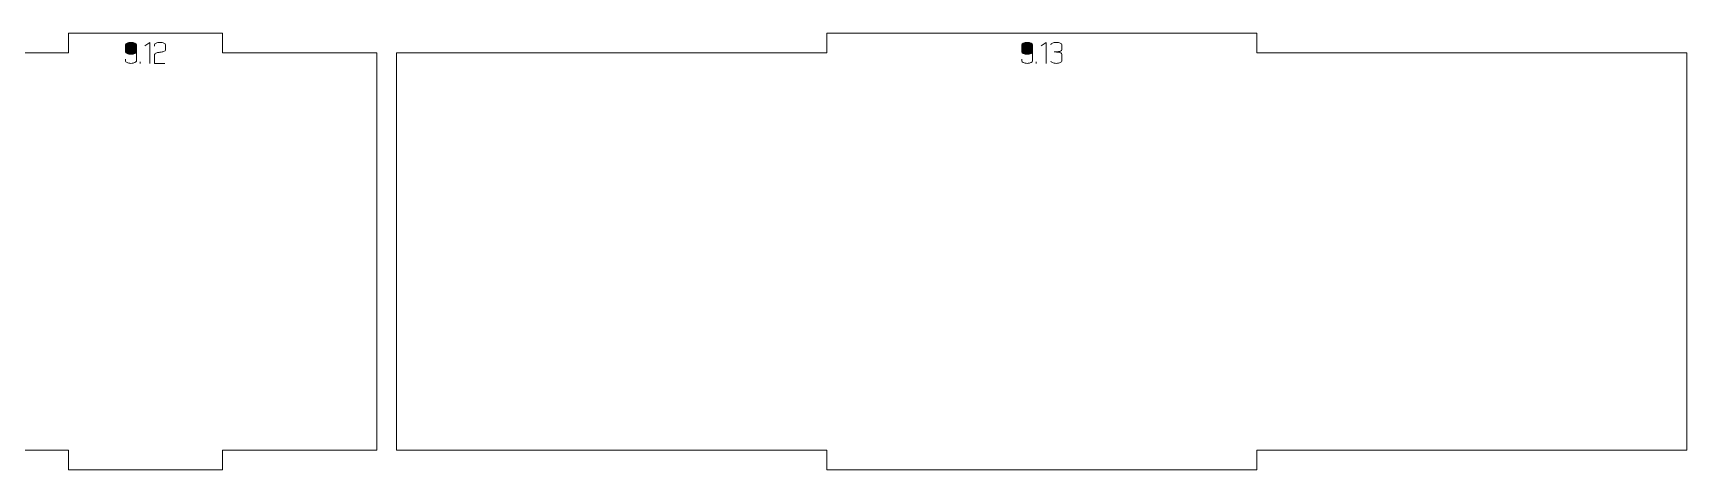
# Model space of a CAD drawing. Header units: centimetres. Extents: x -158 to 228, y -202 to 254.
# Drawn here: x 137.96 to 162.95, y -171.81 to -165.21 of the extents above; entities that cross this region are included whole.
import ezdxf

# ---------------------------------------------------------------- set-up
doc = ezdxf.new("R2010")
doc.units = ezdxf.units.CM
doc.header["$MEASUREMENT"] = 0
doc.layers.add('Capa 1', color=7, linetype='Continuous')

msp = doc.modelspace()

# ---------------------------------------------------------------- hatches: boundary and pattern name
at = {"layer": 'Capa 1', "true_color": 0x3e4095}
h = msp.add_hatch(color=175, dxfattribs=at)
edge = h.paths.add_edge_path()
edge.add_spline(control_points=[(139.35476, -165.49039), (139.35476, -165.50017), (139.36263, -165.5085), (139.37838, -165.51538), (139.39412, -165.52226), (139.41377, -165.5257), (139.43731, -165.5257), (139.46055, -165.52631), (139.48011, -165.52348), (139.49601, -165.51722), (139.51191, -165.51095), (139.51986, -165.502), (139.51986, -165.49039), (139.51986, -165.49039), (139.51986, -165.38307), (139.51986, -165.38307), (139.51986, -165.37329), (139.51199, -165.36496), (139.49624, -165.35808), (139.4805, -165.3512), (139.46085, -165.34776), (139.43731, -165.34776), (139.41377, -165.34776), (139.39412, -165.3512), (139.37838, -165.35808), (139.36263, -165.36496), (139.35476, -165.37329), (139.35476, -165.38307), (139.35476, -165.38307), (139.35476, -165.49039), (139.35476, -165.49039)], knot_values=[0, 0, 0, 0, 0.1, 0.1, 0.1, 0.2, 0.2, 0.2, 0.3, 0.3, 0.3, 0.4, 0.4, 0.4, 0.5, 0.5, 0.5, 0.6, 0.6, 0.6, 0.7, 0.7, 0.7, 0.8, 0.8, 0.8, 0.9, 0.9, 0.9, 1, 1, 1, 1], degree=3, periodic=1)
h = msp.add_hatch(color=175, dxfattribs=at)
edge = h.paths.add_edge_path()
edge.add_spline(control_points=[(139.43731, -165.6642), (139.41377, -165.6642), (139.39412, -165.66076), (139.37838, -165.65388), (139.36263, -165.647), (139.35476, -165.63867), (139.35476, -165.62889), (139.35476, -165.62889), (139.35476, -165.60366), (139.35476, -165.60366), (139.35476, -165.60366), (139.35476, -165.62889), (139.35476, -165.62889), (139.35476, -165.63867), (139.36263, -165.647), (139.37838, -165.65388), (139.39412, -165.66076), (139.41377, -165.6642), (139.43731, -165.6642), (139.46085, -165.6642), (139.4805, -165.66076), (139.49624, -165.65388), (139.51199, -165.647), (139.51986, -165.63867), (139.51986, -165.62889), (139.51986, -165.62889), (139.51986, -165.49039), (139.51986, -165.49039), (139.51986, -165.502), (139.51191, -165.51095), (139.49601, -165.51722), (139.48011, -165.52348), (139.46055, -165.52631), (139.43731, -165.5257), (139.41377, -165.5257), (139.39412, -165.52226), (139.37838, -165.51538), (139.36263, -165.5085), (139.35476, -165.50017), (139.35476, -165.49039), (139.35476, -165.49039), (139.35476, -165.38307), (139.35476, -165.38307), (139.35476, -165.37329), (139.36263, -165.36496), (139.37838, -165.35808), (139.39412, -165.3512), (139.41377, -165.34776), (139.43731, -165.34776), (139.46085, -165.34776), (139.4805, -165.3512), (139.49624, -165.35808), (139.51199, -165.36496), (139.51986, -165.37329), (139.51986, -165.38307), (139.51986, -165.38307), (139.51986, -165.49039), (139.51986, -165.49039), (139.51986, -165.49039), (139.51986, -165.62889), (139.51986, -165.62889), (139.51986, -165.63867), (139.51199, -165.647), (139.49624, -165.65388), (139.4805, -165.66076), (139.46085, -165.6642), (139.43731, -165.6642)], knot_values=[0, 0, 0, 0, 0.04545455, 0.04545455, 0.04545455, 0.09090909, 0.09090909, 0.09090909, 0.13636364, 0.13636364, 0.13636364, 0.18181818, 0.18181818, 0.18181818, 0.22727273, 0.22727273, 0.22727273, 0.27272727, 0.27272727, 0.27272727, 0.31818182, 0.31818182, 0.31818182, 0.36363636, 0.36363636, 0.36363636, 0.40909091, 0.40909091, 0.40909091, 0.45454545, 0.45454545, 0.45454545, 0.5, 0.5, 0.5, 0.54545455, 0.54545455, 0.54545455, 0.59090909, 0.59090909, 0.59090909, 0.63636364, 0.63636364, 0.63636364, 0.68181818, 0.68181818, 0.68181818, 0.72727273, 0.72727273, 0.72727273, 0.77272727, 0.77272727, 0.77272727, 0.81818182, 0.81818182, 0.81818182, 0.86363636, 0.86363636, 0.86363636, 0.90909091, 0.90909091, 0.90909091, 0.95454545, 0.95454545, 0.95454545, 1, 1, 1, 1], degree=3, periodic=1)
h = msp.add_hatch(color=175, dxfattribs=at)
edge = h.paths.add_edge_path()
edge.add_spline(control_points=[(139.7244, -165.3473), (139.7244, -165.3473), (139.64827, -165.40004), (139.64827, -165.40004), (139.64827, -165.40004), (139.7244, -165.3473), (139.7244, -165.3473), (139.7244, -165.3473), (139.7244, -165.6642), (139.7244, -165.6642), (139.7244, -165.6642), (139.7244, -165.3473), (139.7244, -165.3473)], knot_values=[0, 0, 0, 0, 0.25, 0.25, 0.25, 0.5, 0.5, 0.5, 0.75, 0.75, 0.75, 1, 1, 1, 1], degree=3, periodic=1)
h = msp.add_hatch(color=175, dxfattribs=at)
edge = h.paths.add_edge_path()
edge.add_spline(control_points=[(139.79457, -165.6642), (139.79457, -165.6642), (139.79457, -165.53166), (139.79457, -165.53166), (139.79549, -165.51974), (139.80634, -165.51057), (139.82713, -165.50415), (139.83569, -165.50353), (139.84387, -165.50254), (139.85167, -165.50116), (139.85946, -165.49979), (139.86734, -165.49834), (139.87529, -165.49681), (139.88996, -165.49436), (139.9012, -165.49237), (139.90899, -165.49085), (139.91679, -165.48932), (139.92436, -165.48733), (139.9317, -165.48488), (139.95065, -165.47785), (139.96013, -165.46883), (139.96013, -165.45783), (139.96013, -165.45783), (139.96013, -165.38307), (139.96013, -165.38307), (139.96013, -165.37329), (139.95226, -165.36496), (139.93651, -165.35808), (139.92077, -165.3512), (139.90112, -165.34776), (139.87758, -165.34776), (139.85404, -165.34776), (139.83439, -165.3512), (139.81865, -165.35808), (139.8029, -165.36496), (139.79503, -165.37329), (139.79503, -165.38307), (139.79503, -165.38307), (139.79503, -165.40554), (139.79503, -165.40554), (139.79503, -165.40554), (139.79503, -165.38307), (139.79503, -165.38307), (139.79503, -165.37329), (139.8029, -165.36496), (139.81865, -165.35808), (139.83439, -165.3512), (139.85404, -165.34776), (139.87758, -165.34776), (139.90112, -165.34776), (139.92077, -165.3512), (139.93651, -165.35808), (139.95226, -165.36496), (139.96013, -165.37329), (139.96013, -165.38307), (139.96013, -165.38307), (139.96013, -165.45783), (139.96013, -165.45783), (139.96013, -165.46883), (139.95065, -165.47785), (139.9317, -165.48488), (139.92436, -165.48733), (139.91679, -165.48932), (139.90899, -165.49085), (139.9012, -165.49237), (139.88996, -165.49436), (139.87529, -165.49681), (139.86734, -165.49834), (139.85946, -165.49979), (139.85167, -165.50116), (139.84387, -165.50254), (139.83569, -165.50353), (139.82713, -165.50415), (139.80634, -165.51057), (139.79549, -165.51974), (139.79457, -165.53166), (139.79457, -165.53166), (139.79457, -165.6642), (139.79457, -165.6642), (139.79457, -165.6642), (139.95142, -165.6642), (139.95142, -165.6642), (139.95142, -165.6642), (139.79457, -165.6642), (139.79457, -165.6642)], knot_values=[0, 0, 0, 0, 0.03571429, 0.03571429, 0.03571429, 0.07142857, 0.07142857, 0.07142857, 0.10714286, 0.10714286, 0.10714286, 0.14285714, 0.14285714, 0.14285714, 0.17857143, 0.17857143, 0.17857143, 0.21428571, 0.21428571, 0.21428571, 0.25, 0.25, 0.25, 0.28571429, 0.28571429, 0.28571429, 0.32142857, 0.32142857, 0.32142857, 0.35714286, 0.35714286, 0.35714286, 0.39285714, 0.39285714, 0.39285714, 0.42857143, 0.42857143, 0.42857143, 0.46428571, 0.46428571, 0.46428571, 0.5, 0.5, 0.5, 0.53571429, 0.53571429, 0.53571429, 0.57142857, 0.57142857, 0.57142857, 0.60714286, 0.60714286, 0.60714286, 0.64285714, 0.64285714, 0.64285714, 0.67857143, 0.67857143, 0.67857143, 0.71428571, 0.71428571, 0.71428571, 0.75, 0.75, 0.75, 0.78571429, 0.78571429, 0.78571429, 0.82142857, 0.82142857, 0.82142857, 0.85714286, 0.85714286, 0.85714286, 0.89285714, 0.89285714, 0.89285714, 0.92857143, 0.92857143, 0.92857143, 0.96428571, 0.96428571, 0.96428571, 1, 1, 1, 1], degree=3, periodic=1)
h = msp.add_hatch(color=175, dxfattribs=at)
edge = h.paths.add_edge_path()
edge.add_spline(control_points=[(152.89648, -165.49039), (152.89648, -165.50017), (152.90435, -165.5085), (152.9201, -165.51538), (152.93584, -165.52226), (152.95549, -165.5257), (152.97903, -165.5257), (153.00227, -165.52631), (153.02183, -165.52348), (153.03773, -165.51722), (153.05363, -165.51095), (153.06158, -165.502), (153.06158, -165.49039), (153.06158, -165.49039), (153.06158, -165.38307), (153.06158, -165.38307), (153.06158, -165.37329), (153.05371, -165.36496), (153.03796, -165.35808), (153.02222, -165.3512), (153.00257, -165.34776), (152.97903, -165.34776), (152.95549, -165.34776), (152.93584, -165.3512), (152.9201, -165.35808), (152.90435, -165.36496), (152.89648, -165.37329), (152.89648, -165.38307), (152.89648, -165.38307), (152.89648, -165.49039), (152.89648, -165.49039)], knot_values=[0, 0, 0, 0, 0.1, 0.1, 0.1, 0.2, 0.2, 0.2, 0.3, 0.3, 0.3, 0.4, 0.4, 0.4, 0.5, 0.5, 0.5, 0.6, 0.6, 0.6, 0.7, 0.7, 0.7, 0.8, 0.8, 0.8, 0.9, 0.9, 0.9, 1, 1, 1, 1], degree=3, periodic=1)
h = msp.add_hatch(color=175, dxfattribs=at)
edge = h.paths.add_edge_path()
edge.add_spline(control_points=[(152.97903, -165.6642), (152.95549, -165.6642), (152.93584, -165.66076), (152.9201, -165.65388), (152.90435, -165.647), (152.89648, -165.63867), (152.89648, -165.62889), (152.89648, -165.62889), (152.89648, -165.60366), (152.89648, -165.60366), (152.89648, -165.60366), (152.89648, -165.62889), (152.89648, -165.62889), (152.89648, -165.63867), (152.90435, -165.647), (152.9201, -165.65388), (152.93584, -165.66076), (152.95549, -165.6642), (152.97903, -165.6642), (153.00257, -165.6642), (153.02222, -165.66076), (153.03796, -165.65388), (153.05371, -165.647), (153.06158, -165.63867), (153.06158, -165.62889), (153.06158, -165.62889), (153.06158, -165.49039), (153.06158, -165.49039), (153.06158, -165.502), (153.05363, -165.51095), (153.03773, -165.51722), (153.02183, -165.52348), (153.00227, -165.52631), (152.97903, -165.5257), (152.95549, -165.5257), (152.93584, -165.52226), (152.9201, -165.51538), (152.90435, -165.5085), (152.89648, -165.50017), (152.89648, -165.49039), (152.89648, -165.49039), (152.89648, -165.38307), (152.89648, -165.38307), (152.89648, -165.37329), (152.90435, -165.36496), (152.9201, -165.35808), (152.93584, -165.3512), (152.95549, -165.34776), (152.97903, -165.34776), (153.00257, -165.34776), (153.02222, -165.3512), (153.03796, -165.35808), (153.05371, -165.36496), (153.06158, -165.37329), (153.06158, -165.38307), (153.06158, -165.38307), (153.06158, -165.49039), (153.06158, -165.49039), (153.06158, -165.49039), (153.06158, -165.62889), (153.06158, -165.62889), (153.06158, -165.63867), (153.05371, -165.647), (153.03796, -165.65388), (153.02222, -165.66076), (153.00257, -165.6642), (152.97903, -165.6642)], knot_values=[0, 0, 0, 0, 0.04545455, 0.04545455, 0.04545455, 0.09090909, 0.09090909, 0.09090909, 0.13636364, 0.13636364, 0.13636364, 0.18181818, 0.18181818, 0.18181818, 0.22727273, 0.22727273, 0.22727273, 0.27272727, 0.27272727, 0.27272727, 0.31818182, 0.31818182, 0.31818182, 0.36363636, 0.36363636, 0.36363636, 0.40909091, 0.40909091, 0.40909091, 0.45454545, 0.45454545, 0.45454545, 0.5, 0.5, 0.5, 0.54545455, 0.54545455, 0.54545455, 0.59090909, 0.59090909, 0.59090909, 0.63636364, 0.63636364, 0.63636364, 0.68181818, 0.68181818, 0.68181818, 0.72727273, 0.72727273, 0.72727273, 0.77272727, 0.77272727, 0.77272727, 0.81818182, 0.81818182, 0.81818182, 0.86363636, 0.86363636, 0.86363636, 0.90909091, 0.90909091, 0.90909091, 0.95454545, 0.95454545, 0.95454545, 1, 1, 1, 1], degree=3, periodic=1)
h = msp.add_hatch(color=175, dxfattribs=at)
edge = h.paths.add_edge_path()
edge.add_spline(control_points=[(153.26612, -165.3473), (153.26612, -165.3473), (153.18999, -165.40004), (153.18999, -165.40004), (153.18999, -165.40004), (153.26612, -165.3473), (153.26612, -165.3473), (153.26612, -165.3473), (153.26612, -165.6642), (153.26612, -165.6642), (153.26612, -165.6642), (153.26612, -165.3473), (153.26612, -165.3473)], knot_values=[0, 0, 0, 0, 0.25, 0.25, 0.25, 0.5, 0.5, 0.5, 0.75, 0.75, 0.75, 1, 1, 1, 1], degree=3, periodic=1)
h = msp.add_hatch(color=175, dxfattribs=at)
edge = h.paths.add_edge_path()
edge.add_spline(control_points=[(153.4193, -165.6642), (153.39576, -165.6642), (153.37611, -165.66076), (153.36037, -165.65388), (153.34462, -165.647), (153.33675, -165.63867), (153.33675, -165.62889), (153.33675, -165.63867), (153.34462, -165.647), (153.36037, -165.65388), (153.37611, -165.66076), (153.39576, -165.6642), (153.4193, -165.6642), (153.44284, -165.6642), (153.46249, -165.66076), (153.47823, -165.65388), (153.49398, -165.647), (153.50185, -165.63867), (153.50185, -165.62889), (153.50185, -165.62889), (153.50185, -165.5257), (153.50185, -165.5257), (153.50185, -165.51744), (153.49619, -165.51026), (153.48488, -165.50415), (153.47357, -165.49803), (153.4404, -165.4939), (153.38536, -165.49176), (153.44009, -165.4884), (153.47296, -165.48442), (153.48396, -165.47984), (153.49497, -165.47525), (153.50093, -165.46776), (153.50185, -165.45737), (153.50185, -165.45737), (153.50185, -165.38307), (153.50185, -165.38307), (153.50185, -165.37329), (153.49398, -165.36496), (153.47823, -165.35808), (153.46249, -165.3512), (153.44284, -165.34776), (153.4193, -165.34776), (153.39576, -165.34776), (153.37611, -165.3512), (153.36037, -165.35808), (153.34462, -165.36496), (153.33675, -165.37329), (153.33675, -165.38307), (153.33675, -165.37329), (153.34462, -165.36496), (153.36037, -165.35808), (153.37611, -165.3512), (153.39576, -165.34776), (153.4193, -165.34776), (153.44284, -165.34776), (153.46249, -165.3512), (153.47823, -165.35808), (153.49398, -165.36496), (153.50185, -165.37329), (153.50185, -165.38307), (153.50185, -165.38307), (153.50185, -165.45737), (153.50185, -165.45737), (153.50093, -165.46776), (153.49497, -165.47525), (153.48396, -165.47984), (153.47296, -165.48442), (153.44009, -165.4884), (153.38536, -165.49176), (153.4404, -165.4939), (153.47357, -165.49803), (153.48488, -165.50415), (153.49619, -165.51026), (153.50185, -165.51744), (153.50185, -165.5257), (153.50185, -165.5257), (153.50185, -165.62889), (153.50185, -165.62889), (153.50185, -165.63867), (153.49398, -165.647), (153.47823, -165.65388), (153.46249, -165.66076), (153.44284, -165.6642), (153.4193, -165.6642)], knot_values=[0, 0, 0, 0, 0.03571429, 0.03571429, 0.03571429, 0.07142857, 0.07142857, 0.07142857, 0.10714286, 0.10714286, 0.10714286, 0.14285714, 0.14285714, 0.14285714, 0.17857143, 0.17857143, 0.17857143, 0.21428571, 0.21428571, 0.21428571, 0.25, 0.25, 0.25, 0.28571429, 0.28571429, 0.28571429, 0.32142857, 0.32142857, 0.32142857, 0.35714286, 0.35714286, 0.35714286, 0.39285714, 0.39285714, 0.39285714, 0.42857143, 0.42857143, 0.42857143, 0.46428571, 0.46428571, 0.46428571, 0.5, 0.5, 0.5, 0.53571429, 0.53571429, 0.53571429, 0.57142857, 0.57142857, 0.57142857, 0.60714286, 0.60714286, 0.60714286, 0.64285714, 0.64285714, 0.64285714, 0.67857143, 0.67857143, 0.67857143, 0.71428571, 0.71428571, 0.71428571, 0.75, 0.75, 0.75, 0.78571429, 0.78571429, 0.78571429, 0.82142857, 0.82142857, 0.82142857, 0.85714286, 0.85714286, 0.85714286, 0.89285714, 0.89285714, 0.89285714, 0.92857143, 0.92857143, 0.92857143, 0.96428571, 0.96428571, 0.96428571, 1, 1, 1, 1], degree=3, periodic=1)
h = msp.add_hatch(color=175, dxfattribs=at)
edge = h.paths.add_edge_path()
edge.add_spline(control_points=[(139.57489, -165.6642), (139.57489, -165.6642), (139.57489, -165.64173), (139.57489, -165.64173), (139.57489, -165.64173), (139.57489, -165.6642), (139.57489, -165.6642)], knot_values=[0, 0, 0, 0, 0.5, 0.5, 0.5, 1, 1, 1, 1], degree=3, periodic=1)
h = msp.add_hatch(color=175, dxfattribs=at)
edge = h.paths.add_edge_path()
edge.add_spline(control_points=[(153.11661, -165.6642), (153.11661, -165.6642), (153.11661, -165.64173), (153.11661, -165.64173), (153.11661, -165.64173), (153.11661, -165.6642), (153.11661, -165.6642)], knot_values=[0, 0, 0, 0, 0.5, 0.5, 0.5, 1, 1, 1, 1], degree=3, periodic=1)

# ---------------------------------------------------------------- linework, layer by layer
at = {"layer": 'Capa 1', "color": 240, "lineweight": 20}
for points in [[(136.16306, -165.507), (136.16306, -165.507), (136.16306, -171.507), (136.16306, -171.507), (136.16306, -171.507), (138.49265, -171.507), (138.49265, -171.507), (138.49265, -171.507), (138.49265, -171.807), (138.49265, -171.807), (138.49265, -171.807), (140.82223, -171.807), (140.82223, -171.807), (140.82223, -171.807), (140.82223, -171.507), (140.82223, -171.507), (140.82223, -171.507), (143.15182, -171.507), (143.15182, -171.507), (143.15182, -171.507), (143.15182, -165.507), (143.15182, -165.507), (143.15182, -165.507), (140.82223, -165.507), (140.82223, -165.507), (140.82223, -165.507), (140.82223, -165.207), (140.82223, -165.207), (140.82223, -165.207), (138.49265, -165.207), (138.49265, -165.207), (138.49265, -165.207), (138.49265, -165.507), (138.49265, -165.507), (138.49265, -165.507), (136.16306, -165.507), (136.16306, -165.507)], [(143.45182, -165.507), (143.45182, -165.507), (143.45182, -171.507), (143.45182, -171.507), (143.45182, -171.507), (149.95004, -171.507), (149.95004, -171.507), (149.95004, -171.507), (149.95004, -171.807), (149.95004, -171.807), (149.95004, -171.807), (156.44827, -171.807), (156.44827, -171.807), (156.44827, -171.807), (156.44827, -171.507), (156.44827, -171.507), (156.44827, -171.507), (162.9465, -171.507), (162.9465, -171.507), (162.9465, -171.507), (162.9465, -165.507), (162.9465, -165.507), (162.9465, -165.507), (156.44827, -165.507), (156.44827, -165.507), (156.44827, -165.507), (156.44827, -165.207), (156.44827, -165.207), (156.44827, -165.207), (149.95004, -165.207), (149.95004, -165.207), (149.95004, -165.207), (149.95004, -165.507), (149.95004, -165.507), (149.95004, -165.507), (143.45182, -165.507), (143.45182, -165.507)]]:
    msp.add_open_spline(points, degree=3, knots=[0, 0, 0, 0, 0.08333333, 0.08333333, 0.08333333, 0.16666667, 0.16666667, 0.16666667, 0.25, 0.25, 0.25, 0.33333333, 0.33333333, 0.33333333, 0.41666667, 0.41666667, 0.41666667, 0.5, 0.5, 0.5, 0.58333333, 0.58333333, 0.58333333, 0.66666667, 0.66666667, 0.66666667, 0.75, 0.75, 0.75, 0.83333333, 0.83333333, 0.83333333, 0.91666667, 0.91666667, 0.91666667, 1, 1, 1, 1], dxfattribs=at)
at = {"layer": 'Capa 1', "color": 114, "lineweight": 9}
for points, knots in [([(139.35476, -165.49039), (139.35476, -165.50017), (139.36263, -165.5085), (139.37838, -165.51538), (139.39412, -165.52226), (139.41377, -165.5257), (139.43731, -165.5257), (139.46055, -165.52631), (139.48011, -165.52348), (139.49601, -165.51722), (139.51191, -165.51095), (139.51986, -165.502), (139.51986, -165.49039), (139.51986, -165.49039), (139.51986, -165.38307), (139.51986, -165.38307), (139.51986, -165.37329), (139.51199, -165.36496), (139.49624, -165.35808), (139.4805, -165.3512), (139.46085, -165.34776), (139.43731, -165.34776), (139.41377, -165.34776), (139.39412, -165.3512), (139.37838, -165.35808), (139.36263, -165.36496), (139.35476, -165.37329), (139.35476, -165.38307), (139.35476, -165.38307), (139.35476, -165.49039), (139.35476, -165.49039)], [0, 0, 0, 0, 0.1, 0.1, 0.1, 0.2, 0.2, 0.2, 0.3, 0.3, 0.3, 0.4, 0.4, 0.4, 0.5, 0.5, 0.5, 0.6, 0.6, 0.6, 0.7, 0.7, 0.7, 0.8, 0.8, 0.8, 0.9, 0.9, 0.9, 1, 1, 1, 1]), ([(139.43731, -165.6642), (139.41377, -165.6642), (139.39412, -165.66076), (139.37838, -165.65388), (139.36263, -165.647), (139.35476, -165.63867), (139.35476, -165.62889), (139.35476, -165.62889), (139.35476, -165.60366), (139.35476, -165.60366), (139.35476, -165.60366), (139.35476, -165.62889), (139.35476, -165.62889), (139.35476, -165.63867), (139.36263, -165.647), (139.37838, -165.65388), (139.39412, -165.66076), (139.41377, -165.6642), (139.43731, -165.6642), (139.46085, -165.6642), (139.4805, -165.66076), (139.49624, -165.65388), (139.51199, -165.647), (139.51986, -165.63867), (139.51986, -165.62889), (139.51986, -165.62889), (139.51986, -165.49039), (139.51986, -165.49039), (139.51986, -165.502), (139.51191, -165.51095), (139.49601, -165.51722), (139.48011, -165.52348), (139.46055, -165.52631), (139.43731, -165.5257), (139.41377, -165.5257), (139.39412, -165.52226), (139.37838, -165.51538), (139.36263, -165.5085), (139.35476, -165.50017), (139.35476, -165.49039), (139.35476, -165.49039), (139.35476, -165.38307), (139.35476, -165.38307), (139.35476, -165.37329), (139.36263, -165.36496), (139.37838, -165.35808), (139.39412, -165.3512), (139.41377, -165.34776), (139.43731, -165.34776), (139.46085, -165.34776), (139.4805, -165.3512), (139.49624, -165.35808), (139.51199, -165.36496), (139.51986, -165.37329), (139.51986, -165.38307), (139.51986, -165.38307), (139.51986, -165.49039), (139.51986, -165.49039), (139.51986, -165.49039), (139.51986, -165.62889), (139.51986, -165.62889), (139.51986, -165.63867), (139.51199, -165.647), (139.49624, -165.65388), (139.4805, -165.66076), (139.46085, -165.6642), (139.43731, -165.6642)], [0, 0, 0, 0, 0.04545455, 0.04545455, 0.04545455, 0.09090909, 0.09090909, 0.09090909, 0.13636364, 0.13636364, 0.13636364, 0.18181818, 0.18181818, 0.18181818, 0.22727273, 0.22727273, 0.22727273, 0.27272727, 0.27272727, 0.27272727, 0.31818182, 0.31818182, 0.31818182, 0.36363636, 0.36363636, 0.36363636, 0.40909091, 0.40909091, 0.40909091, 0.45454545, 0.45454545, 0.45454545, 0.5, 0.5, 0.5, 0.54545455, 0.54545455, 0.54545455, 0.59090909, 0.59090909, 0.59090909, 0.63636364, 0.63636364, 0.63636364, 0.68181818, 0.68181818, 0.68181818, 0.72727273, 0.72727273, 0.72727273, 0.77272727, 0.77272727, 0.77272727, 0.81818182, 0.81818182, 0.81818182, 0.86363636, 0.86363636, 0.86363636, 0.90909091, 0.90909091, 0.90909091, 0.95454545, 0.95454545, 0.95454545, 1, 1, 1, 1]), ([(139.7244, -165.3473), (139.7244, -165.3473), (139.64827, -165.40004), (139.64827, -165.40004), (139.64827, -165.40004), (139.7244, -165.3473), (139.7244, -165.3473), (139.7244, -165.3473), (139.7244, -165.6642), (139.7244, -165.6642), (139.7244, -165.6642), (139.7244, -165.3473), (139.7244, -165.3473)], [0, 0, 0, 0, 0.25, 0.25, 0.25, 0.5, 0.5, 0.5, 0.75, 0.75, 0.75, 1, 1, 1, 1]), ([(139.79457, -165.6642), (139.79457, -165.6642), (139.79457, -165.53166), (139.79457, -165.53166), (139.79549, -165.51974), (139.80634, -165.51057), (139.82713, -165.50415), (139.83569, -165.50353), (139.84387, -165.50254), (139.85167, -165.50116), (139.85946, -165.49979), (139.86734, -165.49834), (139.87529, -165.49681), (139.88996, -165.49436), (139.9012, -165.49237), (139.90899, -165.49085), (139.91679, -165.48932), (139.92436, -165.48733), (139.9317, -165.48488), (139.95065, -165.47785), (139.96013, -165.46883), (139.96013, -165.45783), (139.96013, -165.45783), (139.96013, -165.38307), (139.96013, -165.38307), (139.96013, -165.37329), (139.95226, -165.36496), (139.93651, -165.35808), (139.92077, -165.3512), (139.90112, -165.34776), (139.87758, -165.34776), (139.85404, -165.34776), (139.83439, -165.3512), (139.81865, -165.35808), (139.8029, -165.36496), (139.79503, -165.37329), (139.79503, -165.38307), (139.79503, -165.38307), (139.79503, -165.40554), (139.79503, -165.40554), (139.79503, -165.40554), (139.79503, -165.38307), (139.79503, -165.38307), (139.79503, -165.37329), (139.8029, -165.36496), (139.81865, -165.35808), (139.83439, -165.3512), (139.85404, -165.34776), (139.87758, -165.34776), (139.90112, -165.34776), (139.92077, -165.3512), (139.93651, -165.35808), (139.95226, -165.36496), (139.96013, -165.37329), (139.96013, -165.38307), (139.96013, -165.38307), (139.96013, -165.45783), (139.96013, -165.45783), (139.96013, -165.46883), (139.95065, -165.47785), (139.9317, -165.48488), (139.92436, -165.48733), (139.91679, -165.48932), (139.90899, -165.49085), (139.9012, -165.49237), (139.88996, -165.49436), (139.87529, -165.49681), (139.86734, -165.49834), (139.85946, -165.49979), (139.85167, -165.50116), (139.84387, -165.50254), (139.83569, -165.50353), (139.82713, -165.50415), (139.80634, -165.51057), (139.79549, -165.51974), (139.79457, -165.53166), (139.79457, -165.53166), (139.79457, -165.6642), (139.79457, -165.6642), (139.79457, -165.6642), (139.95142, -165.6642), (139.95142, -165.6642), (139.95142, -165.6642), (139.79457, -165.6642), (139.79457, -165.6642)], [0, 0, 0, 0, 0.03571429, 0.03571429, 0.03571429, 0.07142857, 0.07142857, 0.07142857, 0.10714286, 0.10714286, 0.10714286, 0.14285714, 0.14285714, 0.14285714, 0.17857143, 0.17857143, 0.17857143, 0.21428571, 0.21428571, 0.21428571, 0.25, 0.25, 0.25, 0.28571429, 0.28571429, 0.28571429, 0.32142857, 0.32142857, 0.32142857, 0.35714286, 0.35714286, 0.35714286, 0.39285714, 0.39285714, 0.39285714, 0.42857143, 0.42857143, 0.42857143, 0.46428571, 0.46428571, 0.46428571, 0.5, 0.5, 0.5, 0.53571429, 0.53571429, 0.53571429, 0.57142857, 0.57142857, 0.57142857, 0.60714286, 0.60714286, 0.60714286, 0.64285714, 0.64285714, 0.64285714, 0.67857143, 0.67857143, 0.67857143, 0.71428571, 0.71428571, 0.71428571, 0.75, 0.75, 0.75, 0.78571429, 0.78571429, 0.78571429, 0.82142857, 0.82142857, 0.82142857, 0.85714286, 0.85714286, 0.85714286, 0.89285714, 0.89285714, 0.89285714, 0.92857143, 0.92857143, 0.92857143, 0.96428571, 0.96428571, 0.96428571, 1, 1, 1, 1]), ([(152.89648, -165.49039), (152.89648, -165.50017), (152.90435, -165.5085), (152.9201, -165.51538), (152.93584, -165.52226), (152.95549, -165.5257), (152.97903, -165.5257), (153.00227, -165.52631), (153.02183, -165.52348), (153.03773, -165.51722), (153.05363, -165.51095), (153.06158, -165.502), (153.06158, -165.49039), (153.06158, -165.49039), (153.06158, -165.38307), (153.06158, -165.38307), (153.06158, -165.37329), (153.05371, -165.36496), (153.03796, -165.35808), (153.02222, -165.3512), (153.00257, -165.34776), (152.97903, -165.34776), (152.95549, -165.34776), (152.93584, -165.3512), (152.9201, -165.35808), (152.90435, -165.36496), (152.89648, -165.37329), (152.89648, -165.38307), (152.89648, -165.38307), (152.89648, -165.49039), (152.89648, -165.49039)], [0, 0, 0, 0, 0.1, 0.1, 0.1, 0.2, 0.2, 0.2, 0.3, 0.3, 0.3, 0.4, 0.4, 0.4, 0.5, 0.5, 0.5, 0.6, 0.6, 0.6, 0.7, 0.7, 0.7, 0.8, 0.8, 0.8, 0.9, 0.9, 0.9, 1, 1, 1, 1]), ([(152.97903, -165.6642), (152.95549, -165.6642), (152.93584, -165.66076), (152.9201, -165.65388), (152.90435, -165.647), (152.89648, -165.63867), (152.89648, -165.62889), (152.89648, -165.62889), (152.89648, -165.60366), (152.89648, -165.60366), (152.89648, -165.60366), (152.89648, -165.62889), (152.89648, -165.62889), (152.89648, -165.63867), (152.90435, -165.647), (152.9201, -165.65388), (152.93584, -165.66076), (152.95549, -165.6642), (152.97903, -165.6642), (153.00257, -165.6642), (153.02222, -165.66076), (153.03796, -165.65388), (153.05371, -165.647), (153.06158, -165.63867), (153.06158, -165.62889), (153.06158, -165.62889), (153.06158, -165.49039), (153.06158, -165.49039), (153.06158, -165.502), (153.05363, -165.51095), (153.03773, -165.51722), (153.02183, -165.52348), (153.00227, -165.52631), (152.97903, -165.5257), (152.95549, -165.5257), (152.93584, -165.52226), (152.9201, -165.51538), (152.90435, -165.5085), (152.89648, -165.50017), (152.89648, -165.49039), (152.89648, -165.49039), (152.89648, -165.38307), (152.89648, -165.38307), (152.89648, -165.37329), (152.90435, -165.36496), (152.9201, -165.35808), (152.93584, -165.3512), (152.95549, -165.34776), (152.97903, -165.34776), (153.00257, -165.34776), (153.02222, -165.3512), (153.03796, -165.35808), (153.05371, -165.36496), (153.06158, -165.37329), (153.06158, -165.38307), (153.06158, -165.38307), (153.06158, -165.49039), (153.06158, -165.49039), (153.06158, -165.49039), (153.06158, -165.62889), (153.06158, -165.62889), (153.06158, -165.63867), (153.05371, -165.647), (153.03796, -165.65388), (153.02222, -165.66076), (153.00257, -165.6642), (152.97903, -165.6642)], [0, 0, 0, 0, 0.04545455, 0.04545455, 0.04545455, 0.09090909, 0.09090909, 0.09090909, 0.13636364, 0.13636364, 0.13636364, 0.18181818, 0.18181818, 0.18181818, 0.22727273, 0.22727273, 0.22727273, 0.27272727, 0.27272727, 0.27272727, 0.31818182, 0.31818182, 0.31818182, 0.36363636, 0.36363636, 0.36363636, 0.40909091, 0.40909091, 0.40909091, 0.45454545, 0.45454545, 0.45454545, 0.5, 0.5, 0.5, 0.54545455, 0.54545455, 0.54545455, 0.59090909, 0.59090909, 0.59090909, 0.63636364, 0.63636364, 0.63636364, 0.68181818, 0.68181818, 0.68181818, 0.72727273, 0.72727273, 0.72727273, 0.77272727, 0.77272727, 0.77272727, 0.81818182, 0.81818182, 0.81818182, 0.86363636, 0.86363636, 0.86363636, 0.90909091, 0.90909091, 0.90909091, 0.95454545, 0.95454545, 0.95454545, 1, 1, 1, 1]), ([(153.26612, -165.3473), (153.26612, -165.3473), (153.18999, -165.40004), (153.18999, -165.40004), (153.18999, -165.40004), (153.26612, -165.3473), (153.26612, -165.3473), (153.26612, -165.3473), (153.26612, -165.6642), (153.26612, -165.6642), (153.26612, -165.6642), (153.26612, -165.3473), (153.26612, -165.3473)], [0, 0, 0, 0, 0.25, 0.25, 0.25, 0.5, 0.5, 0.5, 0.75, 0.75, 0.75, 1, 1, 1, 1]), ([(153.4193, -165.6642), (153.39576, -165.6642), (153.37611, -165.66076), (153.36037, -165.65388), (153.34462, -165.647), (153.33675, -165.63867), (153.33675, -165.62889), (153.33675, -165.63867), (153.34462, -165.647), (153.36037, -165.65388), (153.37611, -165.66076), (153.39576, -165.6642), (153.4193, -165.6642), (153.44284, -165.6642), (153.46249, -165.66076), (153.47823, -165.65388), (153.49398, -165.647), (153.50185, -165.63867), (153.50185, -165.62889), (153.50185, -165.62889), (153.50185, -165.5257), (153.50185, -165.5257), (153.50185, -165.51744), (153.49619, -165.51026), (153.48488, -165.50415), (153.47357, -165.49803), (153.4404, -165.4939), (153.38536, -165.49176), (153.44009, -165.4884), (153.47296, -165.48442), (153.48396, -165.47984), (153.49497, -165.47525), (153.50093, -165.46776), (153.50185, -165.45737), (153.50185, -165.45737), (153.50185, -165.38307), (153.50185, -165.38307), (153.50185, -165.37329), (153.49398, -165.36496), (153.47823, -165.35808), (153.46249, -165.3512), (153.44284, -165.34776), (153.4193, -165.34776), (153.39576, -165.34776), (153.37611, -165.3512), (153.36037, -165.35808), (153.34462, -165.36496), (153.33675, -165.37329), (153.33675, -165.38307), (153.33675, -165.37329), (153.34462, -165.36496), (153.36037, -165.35808), (153.37611, -165.3512), (153.39576, -165.34776), (153.4193, -165.34776), (153.44284, -165.34776), (153.46249, -165.3512), (153.47823, -165.35808), (153.49398, -165.36496), (153.50185, -165.37329), (153.50185, -165.38307), (153.50185, -165.38307), (153.50185, -165.45737), (153.50185, -165.45737), (153.50093, -165.46776), (153.49497, -165.47525), (153.48396, -165.47984), (153.47296, -165.48442), (153.44009, -165.4884), (153.38536, -165.49176), (153.4404, -165.4939), (153.47357, -165.49803), (153.48488, -165.50415), (153.49619, -165.51026), (153.50185, -165.51744), (153.50185, -165.5257), (153.50185, -165.5257), (153.50185, -165.62889), (153.50185, -165.62889), (153.50185, -165.63867), (153.49398, -165.647), (153.47823, -165.65388), (153.46249, -165.66076), (153.44284, -165.6642), (153.4193, -165.6642)], [0, 0, 0, 0, 0.03571429, 0.03571429, 0.03571429, 0.07142857, 0.07142857, 0.07142857, 0.10714286, 0.10714286, 0.10714286, 0.14285714, 0.14285714, 0.14285714, 0.17857143, 0.17857143, 0.17857143, 0.21428571, 0.21428571, 0.21428571, 0.25, 0.25, 0.25, 0.28571429, 0.28571429, 0.28571429, 0.32142857, 0.32142857, 0.32142857, 0.35714286, 0.35714286, 0.35714286, 0.39285714, 0.39285714, 0.39285714, 0.42857143, 0.42857143, 0.42857143, 0.46428571, 0.46428571, 0.46428571, 0.5, 0.5, 0.5, 0.53571429, 0.53571429, 0.53571429, 0.57142857, 0.57142857, 0.57142857, 0.60714286, 0.60714286, 0.60714286, 0.64285714, 0.64285714, 0.64285714, 0.67857143, 0.67857143, 0.67857143, 0.71428571, 0.71428571, 0.71428571, 0.75, 0.75, 0.75, 0.78571429, 0.78571429, 0.78571429, 0.82142857, 0.82142857, 0.82142857, 0.85714286, 0.85714286, 0.85714286, 0.89285714, 0.89285714, 0.89285714, 0.92857143, 0.92857143, 0.92857143, 0.96428571, 0.96428571, 0.96428571, 1, 1, 1, 1]), ([(139.57489, -165.6642), (139.57489, -165.6642), (139.57489, -165.64173), (139.57489, -165.64173), (139.57489, -165.64173), (139.57489, -165.6642), (139.57489, -165.6642)], [0, 0, 0, 0, 0.5, 0.5, 0.5, 1, 1, 1, 1]), ([(153.11661, -165.6642), (153.11661, -165.6642), (153.11661, -165.64173), (153.11661, -165.64173), (153.11661, -165.64173), (153.11661, -165.6642), (153.11661, -165.6642)], [0, 0, 0, 0, 0.5, 0.5, 0.5, 1, 1, 1, 1])]:
    msp.add_open_spline(points, degree=3, knots=knots, dxfattribs=at)

doc.saveas('drawing.dxf')
